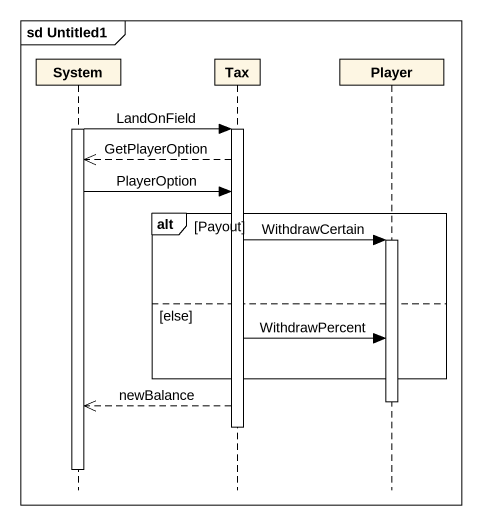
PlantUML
@startuml
mainframe sd Untitled1
hide footbox
participant System
participant Tax
participant Player

activate System
System -> Tax : LandOnField
activate Tax
Tax -->> System : GetPlayerOption
System -> Tax : PlayerOption
alt Payout
  Tax -> Player : WithdrawCertain
  activate Player
else else
  Tax -> Player : WithdrawPercent
end
deactivate Player
Tax -->> System : newBalance
deactivate Tax
deactivate System
@enduml
